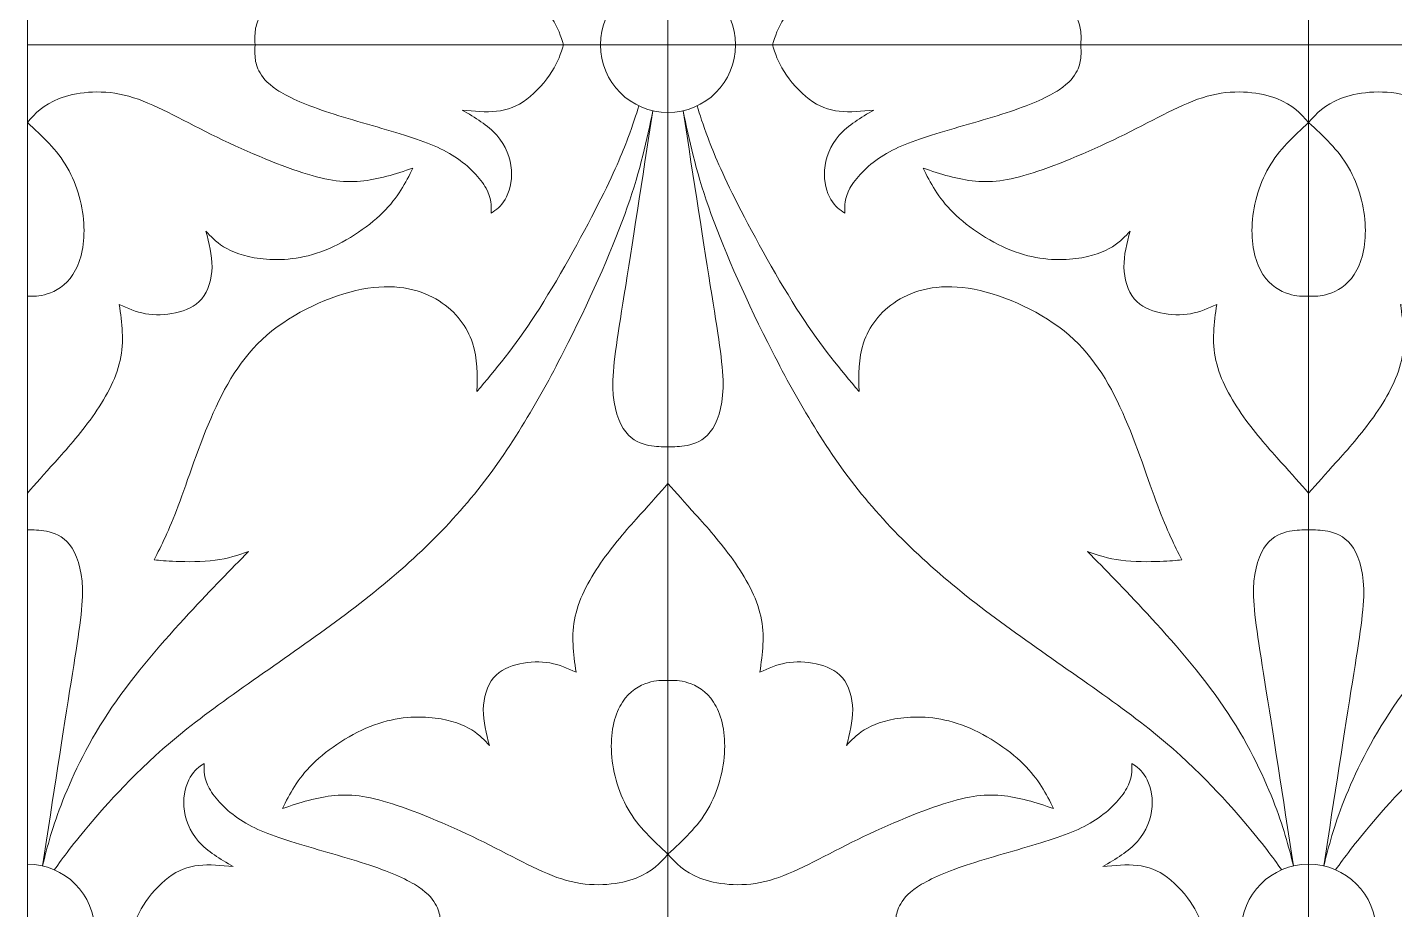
# Model space of a CAD drawing. Header units: millimetres. Extents: x -202 to 205, y -13 to 269.
# Drawn here: x -87.8 to -21.8, y 53.7 to 96.3 of the extents above; entities that cross this region are included whole.
import ezdxf

# ---------------------------------------------------------------- set-up
doc = ezdxf.new("R2010")
doc.units = ezdxf.units.MM
doc.header["$MEASUREMENT"] = 0
doc.layers.add('Default', color=18, linetype='Continuous')

msp = doc.modelspace()

# ---------------------------------------------------------------- linework, layer by layer
at = {"layer": 'Default', "color": 5, "lineweight": 20}
for points, knots in [([(-87.836, 9.759), (-87.836, 9.759), (-87.836, 138.245), (-87.836, 138.245), (-87.836, 138.245), (35.84, 138.245), (35.84, 138.245), (35.84, 138.245), (35.84, 9.759), (35.84, 9.759), (35.84, 9.759), (-87.836, 9.759), (-87.836, 9.759)], [0, 0, 0, 0, 0.2, 0.2, 0.2, 0.4, 0.4, 0.4, 0.6, 0.6, 0.6, 1, 1, 1, 1]), ([(-61.956, 95.416), (-62.089, 95.827), (-62.223, 96.237), (-62.518, 96.705), (-62.814, 97.173), (-63.273, 97.698), (-63.735, 98.046), (-64.198, 98.394), (-64.666, 98.566), (-65.186, 98.623), (-65.706, 98.68), (-66.278, 98.623), (-66.851, 98.566), (-66.231, 98.928), (-65.61, 99.291), (-65.181, 99.782), (-64.752, 100.274), (-64.513, 100.894), (-64.47, 101.462), (-64.427, 102.03), (-64.58, 102.545), (-64.775, 102.884), (-64.971, 103.223), (-65.21, 103.385), (-65.448, 103.547), (-65.439, 103.185), (-65.429, 102.822), (-65.696, 102.345), (-65.963, 101.868), (-66.508, 101.276), (-67.199, 100.823), (-67.891, 100.369), (-68.731, 100.054), (-69.847, 99.711), (-70.964, 99.368), (-72.357, 98.995), (-73.44, 98.633), (-74.524, 98.27), (-75.296, 97.917), (-75.797, 97.583), (-76.298, 97.249), (-76.528, 96.934), (-76.661, 96.667), (-76.795, 96.4), (-76.833, 96.18), (-76.847, 95.98), (-76.862, 95.779), (-76.852, 95.598), (-76.842, 95.416)], [0, 0, 0, 0, 0.058824, 0.058824, 0.058824, 0.117647, 0.117647, 0.117647, 0.176471, 0.176471, 0.176471, 0.235294, 0.235294, 0.235294, 0.294118, 0.294118, 0.294118, 0.352941, 0.352941, 0.352941, 0.411765, 0.411765, 0.411765, 0.470588, 0.470588, 0.470588, 0.529412, 0.529412, 0.529412, 0.588235, 0.588235, 0.588235, 0.647059, 0.647059, 0.647059, 0.705882, 0.705882, 0.705882, 0.764706, 0.764706, 0.764706, 0.823529, 0.823529, 0.823529, 0.882353, 0.882353, 0.882353, 1, 1, 1, 1]), ([(-51.878, 95.416), (-51.745, 95.827), (-51.611, 96.237), (-51.316, 96.705), (-51.02, 97.173), (-50.561, 97.698), (-50.099, 98.046), (-49.636, 98.394), (-49.168, 98.566), (-48.648, 98.623), (-48.128, 98.68), (-47.555, 98.623), (-46.983, 98.566), (-47.603, 98.928), (-48.224, 99.291), (-48.653, 99.782), (-49.082, 100.274), (-49.321, 100.894), (-49.364, 101.462), (-49.407, 102.03), (-49.254, 102.545), (-49.059, 102.884), (-48.863, 103.223), (-48.624, 103.385), (-48.386, 103.547), (-48.395, 103.185), (-48.405, 102.822), (-48.138, 102.345), (-47.871, 101.868), (-47.326, 101.276), (-46.635, 100.823), (-45.943, 100.369), (-45.103, 100.054), (-43.987, 99.711), (-42.87, 99.368), (-41.477, 98.995), (-40.393, 98.633), (-39.31, 98.27), (-38.537, 97.917), (-38.036, 97.583), (-37.535, 97.249), (-37.306, 96.934), (-37.173, 96.667), (-37.039, 96.4), (-37.001, 96.18), (-36.987, 95.98), (-36.972, 95.779), (-36.982, 95.598), (-36.992, 95.416)], [0, 0, 0, 0, 0.058824, 0.058824, 0.058824, 0.117647, 0.117647, 0.117647, 0.176471, 0.176471, 0.176471, 0.235294, 0.235294, 0.235294, 0.294118, 0.294118, 0.294118, 0.352941, 0.352941, 0.352941, 0.411765, 0.411765, 0.411765, 0.470588, 0.470588, 0.470588, 0.529412, 0.529412, 0.529412, 0.588235, 0.588235, 0.588235, 0.647059, 0.647059, 0.647059, 0.705882, 0.705882, 0.705882, 0.764706, 0.764706, 0.764706, 0.823529, 0.823529, 0.823529, 0.882353, 0.882353, 0.882353, 1, 1, 1, 1]), ([(-61.956, 95.416), (-62.089, 95.006), (-62.223, 94.595), (-62.518, 94.128), (-62.814, 93.66), (-63.273, 93.135), (-63.735, 92.787), (-64.198, 92.439), (-64.666, 92.267), (-65.186, 92.21), (-65.706, 92.152), (-66.278, 92.21), (-66.851, 92.267), (-66.231, 91.904), (-65.61, 91.541), (-65.181, 91.05), (-64.752, 90.559), (-64.513, 89.938), (-64.47, 89.371), (-64.427, 88.803), (-64.58, 88.287), (-64.775, 87.949), (-64.971, 87.61), (-65.21, 87.448), (-65.448, 87.286), (-65.439, 87.648), (-65.429, 88.011), (-65.696, 88.488), (-65.963, 88.965), (-66.508, 89.557), (-67.199, 90.01), (-67.891, 90.463), (-68.731, 90.778), (-69.847, 91.122), (-70.964, 91.465), (-72.357, 91.838), (-73.44, 92.2), (-74.524, 92.563), (-75.296, 92.916), (-75.797, 93.25), (-76.298, 93.584), (-76.528, 93.899), (-76.661, 94.166), (-76.795, 94.433), (-76.833, 94.653), (-76.847, 94.853), (-76.862, 95.054), (-76.852, 95.235), (-76.842, 95.416)], [0, 0, 0, 0, 0.058824, 0.058824, 0.058824, 0.117647, 0.117647, 0.117647, 0.176471, 0.176471, 0.176471, 0.235294, 0.235294, 0.235294, 0.294118, 0.294118, 0.294118, 0.352941, 0.352941, 0.352941, 0.411765, 0.411765, 0.411765, 0.470588, 0.470588, 0.470588, 0.529412, 0.529412, 0.529412, 0.588235, 0.588235, 0.588235, 0.647059, 0.647059, 0.647059, 0.705882, 0.705882, 0.705882, 0.764706, 0.764706, 0.764706, 0.823529, 0.823529, 0.823529, 0.882353, 0.882353, 0.882353, 1, 1, 1, 1]), ([(-51.878, 95.416), (-51.745, 95.006), (-51.611, 94.595), (-51.316, 94.128), (-51.02, 93.66), (-50.561, 93.135), (-50.099, 92.787), (-49.636, 92.439), (-49.168, 92.267), (-48.648, 92.21), (-48.128, 92.152), (-47.555, 92.21), (-46.983, 92.267), (-47.603, 91.904), (-48.224, 91.541), (-48.653, 91.05), (-49.082, 90.559), (-49.321, 89.938), (-49.364, 89.371), (-49.407, 88.803), (-49.254, 88.287), (-49.059, 87.949), (-48.863, 87.61), (-48.624, 87.448), (-48.386, 87.286), (-48.395, 87.648), (-48.405, 88.011), (-48.138, 88.488), (-47.871, 88.965), (-47.326, 89.557), (-46.635, 90.01), (-45.943, 90.463), (-45.103, 90.778), (-43.987, 91.122), (-42.87, 91.465), (-41.477, 91.838), (-40.393, 92.2), (-39.31, 92.563), (-38.537, 92.916), (-38.036, 93.25), (-37.535, 93.584), (-37.306, 93.899), (-37.173, 94.166), (-37.039, 94.433), (-37.001, 94.653), (-36.987, 94.853), (-36.972, 95.054), (-36.982, 95.235), (-36.992, 95.416)], [0, 0, 0, 0, 0.058824, 0.058824, 0.058824, 0.117647, 0.117647, 0.117647, 0.176471, 0.176471, 0.176471, 0.235294, 0.235294, 0.235294, 0.294118, 0.294118, 0.294118, 0.352941, 0.352941, 0.352941, 0.411765, 0.411765, 0.411765, 0.470588, 0.470588, 0.470588, 0.529412, 0.529412, 0.529412, 0.588235, 0.588235, 0.588235, 0.647059, 0.647059, 0.647059, 0.705882, 0.705882, 0.705882, 0.764706, 0.764706, 0.764706, 0.823529, 0.823529, 0.823529, 0.882353, 0.882353, 0.882353, 1, 1, 1, 1]), ([(-87.836, 91.666), (-87.455, 92.096), (-87.073, 92.525), (-86.3, 92.821), (-85.527, 93.117), (-84.363, 93.279), (-83.161, 92.993), (-81.959, 92.707), (-80.718, 91.972), (-79.244, 91.232), (-77.769, 90.493), (-76.06, 89.748), (-74.772, 89.314), (-73.484, 88.88), (-72.616, 88.756), (-71.762, 88.832), (-70.908, 88.909), (-70.068, 89.185), (-69.228, 89.462), (-69.581, 88.756), (-69.934, 88.05), (-70.683, 87.315), (-71.432, 86.58), (-72.578, 85.817), (-73.67, 85.421), (-74.763, 85.025), (-75.803, 84.996), (-76.605, 85.096), (-77.406, 85.196), (-77.969, 85.426), (-78.365, 85.669), (-78.761, 85.912), (-78.991, 86.17), (-79.219, 86.427), (-79.067, 85.845), (-78.914, 85.263), (-78.923, 84.686), (-78.933, 84.109), (-79.105, 83.536), (-79.42, 83.154), (-79.735, 82.773), (-80.193, 82.582), (-80.68, 82.477), (-81.166, 82.372), (-81.682, 82.353), (-82.14, 82.434), (-82.598, 82.515), (-82.999, 82.696), (-83.399, 82.878), (-83.275, 81.99), (-83.151, 81.102), (-83.356, 80.182), (-83.561, 79.261), (-84.096, 78.306), (-84.697, 77.457), (-85.298, 76.608), (-85.966, 75.863), (-86.501, 75.267), (-87.035, 74.671), (-87.436, 74.222), (-87.836, 73.774)], [0, 0, 0, 0, 0.047619, 0.047619, 0.047619, 0.095238, 0.095238, 0.095238, 0.142857, 0.142857, 0.142857, 0.190476, 0.190476, 0.190476, 0.238095, 0.238095, 0.238095, 0.285714, 0.285714, 0.285714, 0.333333, 0.333333, 0.333333, 0.380952, 0.380952, 0.380952, 0.428571, 0.428571, 0.428571, 0.47619, 0.47619, 0.47619, 0.52381, 0.52381, 0.52381, 0.571429, 0.571429, 0.571429, 0.619048, 0.619048, 0.619048, 0.666667, 0.666667, 0.666667, 0.714286, 0.714286, 0.714286, 0.761905, 0.761905, 0.761905, 0.809524, 0.809524, 0.809524, 0.857143, 0.857143, 0.857143, 0.904762, 0.904762, 0.904762, 1, 1, 1, 1]), ([(-25.998, 91.666), (-26.379, 92.096), (-26.761, 92.525), (-27.534, 92.821), (-28.307, 93.117), (-29.471, 93.279), (-30.673, 92.993), (-31.875, 92.707), (-33.116, 91.972), (-34.59, 91.232), (-36.065, 90.493), (-37.773, 89.748), (-39.061, 89.314), (-40.35, 88.88), (-41.218, 88.756), (-42.072, 88.832), (-42.926, 88.909), (-43.766, 89.185), (-44.606, 89.462), (-44.253, 88.756), (-43.899, 88.05), (-43.151, 87.315), (-42.402, 86.58), (-41.256, 85.817), (-40.164, 85.421), (-39.071, 85.025), (-38.031, 84.996), (-37.229, 85.096), (-36.428, 85.196), (-35.864, 85.426), (-35.469, 85.669), (-35.073, 85.912), (-34.843, 86.17), (-34.614, 86.427), (-34.767, 85.845), (-34.92, 85.263), (-34.911, 84.686), (-34.901, 84.109), (-34.729, 83.536), (-34.414, 83.154), (-34.099, 82.773), (-33.641, 82.582), (-33.154, 82.477), (-32.668, 82.372), (-32.152, 82.353), (-31.694, 82.434), (-31.236, 82.515), (-30.835, 82.696), (-30.435, 82.878), (-30.559, 81.99), (-30.683, 81.102), (-30.478, 80.182), (-30.273, 79.261), (-29.738, 78.306), (-29.137, 77.457), (-28.536, 76.608), (-27.868, 75.863), (-27.333, 75.267), (-26.799, 74.671), (-26.398, 74.222), (-25.998, 73.774)], [0, 0, 0, 0, 0.047619, 0.047619, 0.047619, 0.095238, 0.095238, 0.095238, 0.142857, 0.142857, 0.142857, 0.190476, 0.190476, 0.190476, 0.238095, 0.238095, 0.238095, 0.285714, 0.285714, 0.285714, 0.333333, 0.333333, 0.333333, 0.380952, 0.380952, 0.380952, 0.428571, 0.428571, 0.428571, 0.47619, 0.47619, 0.47619, 0.52381, 0.52381, 0.52381, 0.571429, 0.571429, 0.571429, 0.619048, 0.619048, 0.619048, 0.666667, 0.666667, 0.666667, 0.714286, 0.714286, 0.714286, 0.761905, 0.761905, 0.761905, 0.809524, 0.809524, 0.809524, 0.857143, 0.857143, 0.857143, 0.904762, 0.904762, 0.904762, 1, 1, 1, 1]), ([(-25.998, 91.666), (-25.616, 92.096), (-25.235, 92.525), (-24.462, 92.821), (-23.689, 93.117), (-22.525, 93.279), (-21.323, 92.993), (-20.12, 92.707), (-18.879, 91.972), (-17.405, 91.232), (-15.931, 90.493), (-14.222, 89.748), (-12.934, 89.314), (-11.646, 88.88), (-10.777, 88.756), (-9.924, 88.832), (-9.07, 88.909), (-8.23, 89.185), (-7.39, 89.462), (-7.743, 88.756), (-8.096, 88.05), (-8.845, 87.315), (-9.594, 86.58), (-10.74, 85.817), (-11.832, 85.421), (-12.925, 85.025), (-13.965, 84.996), (-14.766, 85.096), (-15.568, 85.196), (-16.131, 85.426), (-16.527, 85.669), (-16.923, 85.912), (-17.152, 86.17), (-17.381, 86.427), (-17.229, 85.845), (-17.076, 85.263), (-17.085, 84.686), (-17.095, 84.109), (-17.267, 83.536), (-17.582, 83.154), (-17.897, 82.773), (-18.355, 82.582), (-18.841, 82.477), (-19.328, 82.372), (-19.844, 82.353), (-20.301, 82.434), (-20.76, 82.515), (-21.16, 82.696), (-21.561, 82.878), (-21.437, 81.99), (-21.313, 81.102), (-21.518, 80.182), (-21.723, 79.261), (-22.258, 78.306), (-22.859, 77.457), (-23.46, 76.608), (-24.128, 75.863), (-24.662, 75.267), (-25.197, 74.671), (-25.597, 74.222), (-25.998, 73.774)], [0, 0, 0, 0, 0.047619, 0.047619, 0.047619, 0.095238, 0.095238, 0.095238, 0.142857, 0.142857, 0.142857, 0.190476, 0.190476, 0.190476, 0.238095, 0.238095, 0.238095, 0.285714, 0.285714, 0.285714, 0.333333, 0.333333, 0.333333, 0.380952, 0.380952, 0.380952, 0.428571, 0.428571, 0.428571, 0.47619, 0.47619, 0.47619, 0.52381, 0.52381, 0.52381, 0.571429, 0.571429, 0.571429, 0.619048, 0.619048, 0.619048, 0.666667, 0.666667, 0.666667, 0.714286, 0.714286, 0.714286, 0.761905, 0.761905, 0.761905, 0.809524, 0.809524, 0.809524, 0.857143, 0.857143, 0.857143, 0.904762, 0.904762, 0.904762, 1, 1, 1, 1]), ([(-87.107, 55.77), (-86.864, 56.717), (-86.622, 57.664), (-86.12, 58.939), (-85.617, 60.214), (-84.853, 61.818), (-83.751, 63.435), (-82.649, 65.052), (-81.208, 66.684), (-80.053, 67.939), (-78.898, 69.194), (-78.03, 70.072), (-77.162, 70.95), (-77.658, 70.778), (-78.154, 70.606), (-78.774, 70.525), (-79.394, 70.444), (-80.139, 70.454), (-80.65, 70.473), (-81.16, 70.492), (-81.437, 70.521), (-81.714, 70.549), (-81.361, 71.246), (-81.007, 71.942), (-80.554, 73.159), (-80.101, 74.376), (-79.547, 76.113), (-78.86, 77.654), (-78.173, 79.195), (-77.353, 80.541), (-76.031, 81.6), (-74.709, 82.659), (-72.886, 83.432), (-71.408, 83.661), (-69.928, 83.89), (-68.792, 83.575), (-67.962, 83.05), (-67.132, 82.525), (-66.607, 81.791), (-66.355, 81.027), (-66.101, 80.264), (-66.121, 79.472), (-66.14, 78.68), (-65.243, 79.739), (-64.345, 80.798), (-63.305, 82.402), (-62.265, 84.005), (-61.082, 86.152), (-60.295, 87.702), (-59.507, 89.253), (-59.116, 90.208), (-58.854, 90.903), (-58.592, 91.598), (-58.459, 92.035), (-58.326, 92.472)], [0, 0, 0, 0, 0.052632, 0.052632, 0.052632, 0.105263, 0.105263, 0.105263, 0.157895, 0.157895, 0.157895, 0.210526, 0.210526, 0.210526, 0.263158, 0.263158, 0.263158, 0.315789, 0.315789, 0.315789, 0.368421, 0.368421, 0.368421, 0.421053, 0.421053, 0.421053, 0.473684, 0.473684, 0.473684, 0.526316, 0.526316, 0.526316, 0.578947, 0.578947, 0.578947, 0.631579, 0.631579, 0.631579, 0.684211, 0.684211, 0.684211, 0.736842, 0.736842, 0.736842, 0.789474, 0.789474, 0.789474, 0.842105, 0.842105, 0.842105, 0.894737, 0.894737, 0.894737, 1, 1, 1, 1]), ([(-26.727, 55.77), (-26.97, 56.717), (-27.212, 57.664), (-27.714, 58.939), (-28.217, 60.214), (-28.981, 61.818), (-30.083, 63.435), (-31.185, 65.052), (-32.626, 66.684), (-33.781, 67.939), (-34.935, 69.194), (-35.804, 70.072), (-36.672, 70.95), (-36.176, 70.778), (-35.68, 70.606), (-35.06, 70.525), (-34.439, 70.444), (-33.695, 70.454), (-33.184, 70.473), (-32.674, 70.492), (-32.397, 70.521), (-32.12, 70.549), (-32.473, 71.246), (-32.827, 71.942), (-33.28, 73.159), (-33.733, 74.376), (-34.287, 76.113), (-34.973, 77.654), (-35.661, 79.195), (-36.481, 80.541), (-37.803, 81.6), (-39.125, 82.659), (-40.947, 83.432), (-42.427, 83.661), (-43.906, 83.89), (-45.041, 83.575), (-45.872, 83.05), (-46.702, 82.525), (-47.227, 81.791), (-47.48, 81.027), (-47.733, 80.264), (-47.713, 79.472), (-47.694, 78.68), (-48.591, 79.739), (-49.488, 80.798), (-50.528, 82.402), (-51.569, 84.005), (-52.752, 86.152), (-53.539, 87.702), (-54.327, 89.253), (-54.718, 90.208), (-54.98, 90.903), (-55.242, 91.598), (-55.375, 92.035), (-55.508, 92.472)], [0, 0, 0, 0, 0.052632, 0.052632, 0.052632, 0.105263, 0.105263, 0.105263, 0.157895, 0.157895, 0.157895, 0.210526, 0.210526, 0.210526, 0.263158, 0.263158, 0.263158, 0.315789, 0.315789, 0.315789, 0.368421, 0.368421, 0.368421, 0.421053, 0.421053, 0.421053, 0.473684, 0.473684, 0.473684, 0.526316, 0.526316, 0.526316, 0.578947, 0.578947, 0.578947, 0.631579, 0.631579, 0.631579, 0.684211, 0.684211, 0.684211, 0.736842, 0.736842, 0.736842, 0.789474, 0.789474, 0.789474, 0.842105, 0.842105, 0.842105, 0.894737, 0.894737, 0.894737, 1, 1, 1, 1]), ([(-25.268, 55.77), (-25.026, 56.717), (-24.784, 57.664), (-24.281, 58.939), (-23.779, 60.214), (-23.015, 61.818), (-21.913, 63.435), (-20.811, 65.052), (-19.37, 66.684), (-18.215, 67.939), (-17.06, 69.194), (-16.192, 70.072), (-15.323, 70.95), (-15.82, 70.778), (-16.316, 70.606), (-16.936, 70.525), (-17.556, 70.444), (-18.301, 70.454), (-18.811, 70.473), (-19.322, 70.492), (-19.599, 70.521), (-19.876, 70.549), (-19.523, 71.246), (-19.169, 71.942), (-18.716, 73.159), (-18.263, 74.376), (-17.709, 76.113), (-17.022, 77.654), (-16.335, 79.195), (-15.514, 80.541), (-14.193, 81.6), (-12.871, 82.659), (-11.048, 83.432), (-9.569, 83.661), (-8.09, 83.89), (-6.954, 83.575), (-6.124, 83.05), (-5.294, 82.525), (-4.769, 81.791), (-4.516, 81.027), (-4.263, 80.264), (-4.282, 79.472), (-4.302, 78.68), (-3.404, 79.739), (-2.507, 80.798), (-1.467, 82.402), (-0.427, 84.005), (0.756, 86.152), (1.544, 87.702), (2.331, 89.253), (2.722, 90.208), (2.984, 90.903), (3.246, 91.598), (3.379, 92.035), (3.512, 92.472)], [0, 0, 0, 0, 0.052632, 0.052632, 0.052632, 0.105263, 0.105263, 0.105263, 0.157895, 0.157895, 0.157895, 0.210526, 0.210526, 0.210526, 0.263158, 0.263158, 0.263158, 0.315789, 0.315789, 0.315789, 0.368421, 0.368421, 0.368421, 0.421053, 0.421053, 0.421053, 0.473684, 0.473684, 0.473684, 0.526316, 0.526316, 0.526316, 0.578947, 0.578947, 0.578947, 0.631579, 0.631579, 0.631579, 0.684211, 0.684211, 0.684211, 0.736842, 0.736842, 0.736842, 0.789474, 0.789474, 0.789474, 0.842105, 0.842105, 0.842105, 0.894737, 0.894737, 0.894737, 1, 1, 1, 1]), ([(-57.647, 92.235), (-57.94, 90.827), (-58.234, 89.42), (-58.882, 87.571), (-59.529, 85.723), (-60.532, 83.432), (-61.734, 81.037), (-62.936, 78.642), (-64.339, 76.141), (-66.095, 73.932), (-67.851, 71.723), (-69.96, 69.805), (-72.484, 67.906), (-75.008, 66.007), (-77.947, 64.127), (-80.137, 62.381), (-82.327, 60.634), (-83.769, 59.021), (-84.71, 57.911), (-85.652, 56.8), (-86.094, 56.191), (-86.536, 55.582)], [0, 0, 0, 0, 0.125, 0.125, 0.125, 0.25, 0.25, 0.25, 0.375, 0.375, 0.375, 0.5, 0.5, 0.5, 0.625, 0.625, 0.625, 0.75, 0.75, 0.75, 1, 1, 1, 1]), ([(-56.917, 76.006), (-57.203, 76.006), (-57.49, 76.006), (-57.843, 76.077), (-58.196, 76.149), (-58.616, 76.292), (-58.954, 76.722), (-59.293, 77.151), (-59.551, 77.867), (-59.575, 78.849), (-59.598, 79.832), (-59.388, 81.083), (-59.028, 83.358), (-58.668, 85.633), (-58.157, 88.934), (-57.647, 92.235)], [0, 0, 0, 0, 0.166667, 0.166667, 0.166667, 0.333333, 0.333333, 0.333333, 0.5, 0.5, 0.5, 0.666667, 0.666667, 0.666667, 1, 1, 1, 1]), ([(-56.917, 76.006), (-56.631, 76.006), (-56.344, 76.006), (-55.991, 76.077), (-55.638, 76.149), (-55.219, 76.292), (-54.88, 76.722), (-54.541, 77.151), (-54.283, 77.867), (-54.259, 78.849), (-54.236, 79.832), (-54.445, 81.083), (-54.806, 83.358), (-55.166, 85.633), (-55.677, 88.934), (-56.187, 92.235)], [0, 0, 0, 0, 0.166667, 0.166667, 0.166667, 0.333333, 0.333333, 0.333333, 0.5, 0.5, 0.5, 0.666667, 0.666667, 0.666667, 1, 1, 1, 1]), ([(-56.187, 92.235), (-55.894, 90.827), (-55.6, 89.42), (-54.952, 87.571), (-54.305, 85.723), (-53.302, 83.432), (-52.1, 81.037), (-50.898, 78.642), (-49.495, 76.141), (-47.739, 73.932), (-45.983, 71.723), (-43.874, 69.805), (-41.35, 67.906), (-38.826, 66.007), (-35.886, 64.127), (-33.696, 62.381), (-31.506, 60.634), (-30.065, 59.021), (-29.124, 57.911), (-28.182, 56.8), (-27.74, 56.191), (-27.298, 55.582)], [0, 0, 0, 0, 0.125, 0.125, 0.125, 0.25, 0.25, 0.25, 0.375, 0.375, 0.375, 0.5, 0.5, 0.5, 0.625, 0.625, 0.625, 0.75, 0.75, 0.75, 1, 1, 1, 1]), ([(4.192, 92.235), (3.898, 90.827), (3.604, 89.42), (2.957, 87.571), (2.309, 85.723), (1.307, 83.432), (0.104, 81.037), (-1.098, 78.642), (-2.501, 76.141), (-4.257, 73.932), (-6.013, 71.723), (-8.122, 69.805), (-10.646, 67.906), (-13.17, 66.007), (-16.109, 64.127), (-18.299, 62.381), (-20.489, 60.634), (-21.93, 59.021), (-22.872, 57.911), (-23.814, 56.8), (-24.256, 56.191), (-24.698, 55.582)], [0, 0, 0, 0, 0.125, 0.125, 0.125, 0.25, 0.25, 0.25, 0.375, 0.375, 0.375, 0.5, 0.5, 0.5, 0.625, 0.625, 0.625, 0.75, 0.75, 0.75, 1, 1, 1, 1]), ([(-87.836, 91.666), (-87.121, 91.008), (-86.406, 90.35), (-85.91, 89.491), (-85.414, 88.633), (-85.137, 87.573), (-85.103, 86.633), (-85.07, 85.693), (-85.28, 84.872), (-85.633, 84.329), (-85.986, 83.785), (-86.483, 83.517), (-86.873, 83.388), (-87.264, 83.26), (-87.551, 83.269), (-87.836, 83.279)], [0, 0, 0, 0, 0.166667, 0.166667, 0.166667, 0.333333, 0.333333, 0.333333, 0.5, 0.5, 0.5, 0.666667, 0.666667, 0.666667, 1, 1, 1, 1]), ([(-25.998, 91.666), (-26.713, 91.008), (-27.428, 90.35), (-27.924, 89.491), (-28.42, 88.633), (-28.697, 87.573), (-28.73, 86.633), (-28.764, 85.693), (-28.554, 84.872), (-28.201, 84.329), (-27.848, 83.785), (-27.351, 83.517), (-26.961, 83.388), (-26.57, 83.26), (-26.284, 83.269), (-25.998, 83.279)], [0, 0, 0, 0, 0.166667, 0.166667, 0.166667, 0.333333, 0.333333, 0.333333, 0.5, 0.5, 0.5, 0.666667, 0.666667, 0.666667, 1, 1, 1, 1]), ([(-25.998, 91.666), (-25.283, 91.008), (-24.567, 90.35), (-24.072, 89.491), (-23.576, 88.633), (-23.299, 87.573), (-23.265, 86.633), (-23.232, 85.693), (-23.442, 84.872), (-23.795, 84.329), (-24.148, 83.785), (-24.644, 83.517), (-25.035, 83.388), (-25.426, 83.26), (-25.712, 83.269), (-25.998, 83.279)], [0, 0, 0, 0, 0.166667, 0.166667, 0.166667, 0.333333, 0.333333, 0.333333, 0.5, 0.5, 0.5, 0.666667, 0.666667, 0.666667, 1, 1, 1, 1]), ([(-56.917, 56.338), (-57.299, 55.908), (-57.68, 55.479), (-58.453, 55.183), (-59.226, 54.887), (-60.39, 54.725), (-61.592, 55.011), (-62.795, 55.297), (-64.035, 56.032), (-65.51, 56.772), (-66.984, 57.511), (-68.692, 58.256), (-69.98, 58.69), (-71.269, 59.124), (-72.137, 59.248), (-72.991, 59.172), (-73.845, 59.096), (-74.685, 58.819), (-75.525, 58.542), (-75.172, 59.248), (-74.819, 59.954), (-74.07, 60.689), (-73.321, 61.424), (-72.175, 62.188), (-71.083, 62.583), (-69.99, 62.979), (-68.95, 63.008), (-68.148, 62.908), (-67.347, 62.808), (-66.783, 62.579), (-66.388, 62.335), (-65.992, 62.092), (-65.763, 61.834), (-65.534, 61.577), (-65.686, 62.159), (-65.839, 62.741), (-65.83, 63.318), (-65.82, 63.896), (-65.648, 64.468), (-65.333, 64.85), (-65.018, 65.232), (-64.56, 65.423), (-64.073, 65.527), (-63.587, 65.632), (-63.071, 65.652), (-62.613, 65.57), (-62.155, 65.489), (-61.755, 65.308), (-61.354, 65.127), (-61.478, 66.014), (-61.602, 66.902), (-61.397, 67.823), (-61.192, 68.743), (-60.657, 69.698), (-60.056, 70.547), (-59.455, 71.396), (-58.787, 72.141), (-58.252, 72.737), (-57.718, 73.334), (-57.318, 73.782), (-56.917, 74.231)], [0, 0, 0, 0, 0.047619, 0.047619, 0.047619, 0.095238, 0.095238, 0.095238, 0.142857, 0.142857, 0.142857, 0.190476, 0.190476, 0.190476, 0.238095, 0.238095, 0.238095, 0.285714, 0.285714, 0.285714, 0.333333, 0.333333, 0.333333, 0.380952, 0.380952, 0.380952, 0.428571, 0.428571, 0.428571, 0.47619, 0.47619, 0.47619, 0.52381, 0.52381, 0.52381, 0.571429, 0.571429, 0.571429, 0.619048, 0.619048, 0.619048, 0.666667, 0.666667, 0.666667, 0.714286, 0.714286, 0.714286, 0.761905, 0.761905, 0.761905, 0.809524, 0.809524, 0.809524, 0.857143, 0.857143, 0.857143, 0.904762, 0.904762, 0.904762, 1, 1, 1, 1]), ([(-56.917, 56.338), (-56.535, 55.908), (-56.154, 55.479), (-55.381, 55.183), (-54.608, 54.887), (-53.444, 54.725), (-52.242, 55.011), (-51.039, 55.297), (-49.799, 56.032), (-48.324, 56.772), (-46.85, 57.511), (-45.141, 58.256), (-43.853, 58.69), (-42.565, 59.124), (-41.697, 59.248), (-40.843, 59.172), (-39.989, 59.096), (-39.149, 58.819), (-38.309, 58.542), (-38.662, 59.248), (-39.015, 59.954), (-39.764, 60.689), (-40.513, 61.424), (-41.659, 62.188), (-42.751, 62.583), (-43.844, 62.979), (-44.884, 63.008), (-45.686, 62.908), (-46.487, 62.808), (-47.05, 62.579), (-47.446, 62.335), (-47.842, 62.092), (-48.071, 61.834), (-48.3, 61.577), (-48.148, 62.159), (-47.995, 62.741), (-48.004, 63.318), (-48.014, 63.896), (-48.186, 64.468), (-48.501, 64.85), (-48.816, 65.232), (-49.274, 65.423), (-49.76, 65.527), (-50.247, 65.632), (-50.763, 65.652), (-51.22, 65.57), (-51.679, 65.489), (-52.079, 65.308), (-52.48, 65.127), (-52.356, 66.014), (-52.232, 66.902), (-52.437, 67.823), (-52.642, 68.743), (-53.177, 69.698), (-53.778, 70.547), (-54.379, 71.396), (-55.047, 72.141), (-55.582, 72.737), (-56.116, 73.334), (-56.516, 73.782), (-56.917, 74.231)], [0, 0, 0, 0, 0.047619, 0.047619, 0.047619, 0.095238, 0.095238, 0.095238, 0.142857, 0.142857, 0.142857, 0.190476, 0.190476, 0.190476, 0.238095, 0.238095, 0.238095, 0.285714, 0.285714, 0.285714, 0.333333, 0.333333, 0.333333, 0.380952, 0.380952, 0.380952, 0.428571, 0.428571, 0.428571, 0.47619, 0.47619, 0.47619, 0.52381, 0.52381, 0.52381, 0.571429, 0.571429, 0.571429, 0.619048, 0.619048, 0.619048, 0.666667, 0.666667, 0.666667, 0.714286, 0.714286, 0.714286, 0.761905, 0.761905, 0.761905, 0.809524, 0.809524, 0.809524, 0.857143, 0.857143, 0.857143, 0.904762, 0.904762, 0.904762, 1, 1, 1, 1]), ([(-87.836, 71.998), (-87.55, 71.998), (-87.263, 71.998), (-86.911, 71.927), (-86.557, 71.855), (-86.138, 71.712), (-85.799, 71.283), (-85.46, 70.853), (-85.202, 70.138), (-85.178, 69.155), (-85.155, 68.172), (-85.364, 66.921), (-85.725, 64.646), (-86.085, 62.371), (-86.596, 59.07), (-87.107, 55.77)], [0, 0, 0, 0, 0.166667, 0.166667, 0.166667, 0.333333, 0.333333, 0.333333, 0.5, 0.5, 0.5, 0.666667, 0.666667, 0.666667, 1, 1, 1, 1]), ([(-25.998, 71.998), (-26.284, 71.998), (-26.57, 71.998), (-26.923, 71.927), (-27.277, 71.855), (-27.696, 71.712), (-28.035, 71.283), (-28.374, 70.853), (-28.632, 70.138), (-28.656, 69.155), (-28.679, 68.172), (-28.469, 66.921), (-28.109, 64.646), (-27.749, 62.371), (-27.238, 59.07), (-26.727, 55.77)], [0, 0, 0, 0, 0.166667, 0.166667, 0.166667, 0.333333, 0.333333, 0.333333, 0.5, 0.5, 0.5, 0.666667, 0.666667, 0.666667, 1, 1, 1, 1]), ([(-25.998, 71.998), (-25.712, 71.998), (-25.425, 71.998), (-25.072, 71.927), (-24.719, 71.855), (-24.299, 71.712), (-23.96, 71.283), (-23.622, 70.853), (-23.364, 70.138), (-23.34, 69.155), (-23.316, 68.172), (-23.526, 66.921), (-23.887, 64.646), (-24.247, 62.371), (-24.758, 59.07), (-25.268, 55.77)], [0, 0, 0, 0, 0.166667, 0.166667, 0.166667, 0.333333, 0.333333, 0.333333, 0.5, 0.5, 0.5, 0.666667, 0.666667, 0.666667, 1, 1, 1, 1]), ([(-56.917, 56.338), (-57.632, 56.996), (-58.347, 57.654), (-58.843, 58.513), (-59.339, 59.372), (-59.616, 60.431), (-59.65, 61.371), (-59.683, 62.311), (-59.473, 63.132), (-59.12, 63.676), (-58.767, 64.22), (-58.271, 64.487), (-57.88, 64.616), (-57.489, 64.745), (-57.203, 64.735), (-56.917, 64.725)], [0, 0, 0, 0, 0.166667, 0.166667, 0.166667, 0.333333, 0.333333, 0.333333, 0.5, 0.5, 0.5, 0.666667, 0.666667, 0.666667, 1, 1, 1, 1]), ([(-56.917, 56.338), (-56.202, 56.996), (-55.487, 57.654), (-54.991, 58.513), (-54.495, 59.372), (-54.218, 60.431), (-54.184, 61.371), (-54.151, 62.311), (-54.361, 63.132), (-54.714, 63.676), (-55.067, 64.22), (-55.563, 64.487), (-55.954, 64.616), (-56.345, 64.745), (-56.631, 64.735), (-56.917, 64.725)], [0, 0, 0, 0, 0.166667, 0.166667, 0.166667, 0.333333, 0.333333, 0.333333, 0.5, 0.5, 0.5, 0.666667, 0.666667, 0.666667, 1, 1, 1, 1]), ([(-82.798, 52.588), (-82.664, 52.998), (-82.53, 53.409), (-82.235, 53.876), (-81.939, 54.344), (-81.48, 54.869), (-81.018, 55.217), (-80.555, 55.565), (-80.087, 55.738), (-79.567, 55.794), (-79.048, 55.852), (-78.475, 55.794), (-77.902, 55.738), (-78.522, 56.1), (-79.143, 56.463), (-79.572, 56.954), (-80.002, 57.445), (-80.24, 58.066), (-80.283, 58.634), (-80.326, 59.201), (-80.173, 59.717), (-79.978, 60.055), (-79.782, 60.394), (-79.544, 60.556), (-79.305, 60.719), (-79.314, 60.356), (-79.324, 59.993), (-79.057, 59.516), (-78.79, 59.039), (-78.245, 58.448), (-77.554, 57.994), (-76.862, 57.541), (-76.022, 57.226), (-74.906, 56.882), (-73.789, 56.539), (-72.396, 56.167), (-71.313, 55.804), (-70.23, 55.442), (-69.456, 55.088), (-68.956, 54.754), (-68.455, 54.42), (-68.225, 54.105), (-68.092, 53.839), (-67.958, 53.571), (-67.92, 53.352), (-67.906, 53.151), (-67.891, 52.951), (-67.901, 52.769), (-67.911, 52.588)], [0, 0, 0, 0, 0.058824, 0.058824, 0.058824, 0.117647, 0.117647, 0.117647, 0.176471, 0.176471, 0.176471, 0.235294, 0.235294, 0.235294, 0.294118, 0.294118, 0.294118, 0.352941, 0.352941, 0.352941, 0.411765, 0.411765, 0.411765, 0.470588, 0.470588, 0.470588, 0.529412, 0.529412, 0.529412, 0.588235, 0.588235, 0.588235, 0.647059, 0.647059, 0.647059, 0.705882, 0.705882, 0.705882, 0.764706, 0.764706, 0.764706, 0.823529, 0.823529, 0.823529, 0.882353, 0.882353, 0.882353, 1, 1, 1, 1]), ([(-31.036, 52.588), (-31.17, 52.998), (-31.304, 53.409), (-31.599, 53.876), (-31.895, 54.344), (-32.353, 54.869), (-32.816, 55.217), (-33.279, 55.565), (-33.747, 55.738), (-34.267, 55.794), (-34.786, 55.852), (-35.359, 55.794), (-35.932, 55.738), (-35.311, 56.1), (-34.691, 56.463), (-34.262, 56.954), (-33.832, 57.445), (-33.594, 58.066), (-33.551, 58.634), (-33.508, 59.201), (-33.661, 59.717), (-33.856, 60.055), (-34.052, 60.394), (-34.291, 60.556), (-34.529, 60.719), (-34.519, 60.356), (-34.51, 59.993), (-34.777, 59.516), (-35.044, 59.039), (-35.589, 58.448), (-36.28, 57.994), (-36.972, 57.541), (-37.812, 57.226), (-38.928, 56.882), (-40.045, 56.539), (-41.438, 56.167), (-42.521, 55.804), (-43.604, 55.442), (-44.377, 55.088), (-44.878, 54.754), (-45.379, 54.42), (-45.609, 54.105), (-45.742, 53.839), (-45.875, 53.571), (-45.914, 53.352), (-45.928, 53.151), (-45.942, 52.951), (-45.933, 52.769), (-45.923, 52.588)], [0, 0, 0, 0, 0.058824, 0.058824, 0.058824, 0.117647, 0.117647, 0.117647, 0.176471, 0.176471, 0.176471, 0.235294, 0.235294, 0.235294, 0.294118, 0.294118, 0.294118, 0.352941, 0.352941, 0.352941, 0.411765, 0.411765, 0.411765, 0.470588, 0.470588, 0.470588, 0.529412, 0.529412, 0.529412, 0.588235, 0.588235, 0.588235, 0.647059, 0.647059, 0.647059, 0.705882, 0.705882, 0.705882, 0.764706, 0.764706, 0.764706, 0.823529, 0.823529, 0.823529, 0.882353, 0.882353, 0.882353, 1, 1, 1, 1])]:
    msp.add_open_spline(points, degree=3, knots=knots, dxfattribs=at)
for points in [[(-56.917, 138.245), (-56.917, 138.245), (-56.917, 9.759), (-56.917, 9.759)], [(-25.998, 9.759), (-25.998, 9.759), (-25.998, 138.245), (-25.998, 138.245)], [(-60.18, 95.416), (-60.18, 97.219), (-58.719, 98.68), (-56.917, 98.68)], [(-53.653, 95.416), (-53.653, 97.219), (-55.114, 98.68), (-56.917, 98.68)], [(-87.836, 95.416), (-87.836, 95.416), (35.84, 95.416), (35.84, 95.416)], [(-60.18, 95.416), (-60.18, 93.614), (-58.719, 92.153), (-56.917, 92.153)], [(-53.653, 95.416), (-53.653, 93.614), (-55.114, 92.153), (-56.917, 92.153)], [(-84.572, 52.588), (-84.572, 54.39), (-86.034, 55.851), (-87.836, 55.851)], [(-29.261, 52.588), (-29.261, 54.39), (-27.8, 55.851), (-25.998, 55.851)], [(-22.734, 52.588), (-22.734, 54.39), (-24.195, 55.851), (-25.998, 55.851)]]:
    msp.add_open_spline(points, degree=3, dxfattribs=at)

doc.saveas('drawing.dxf')
